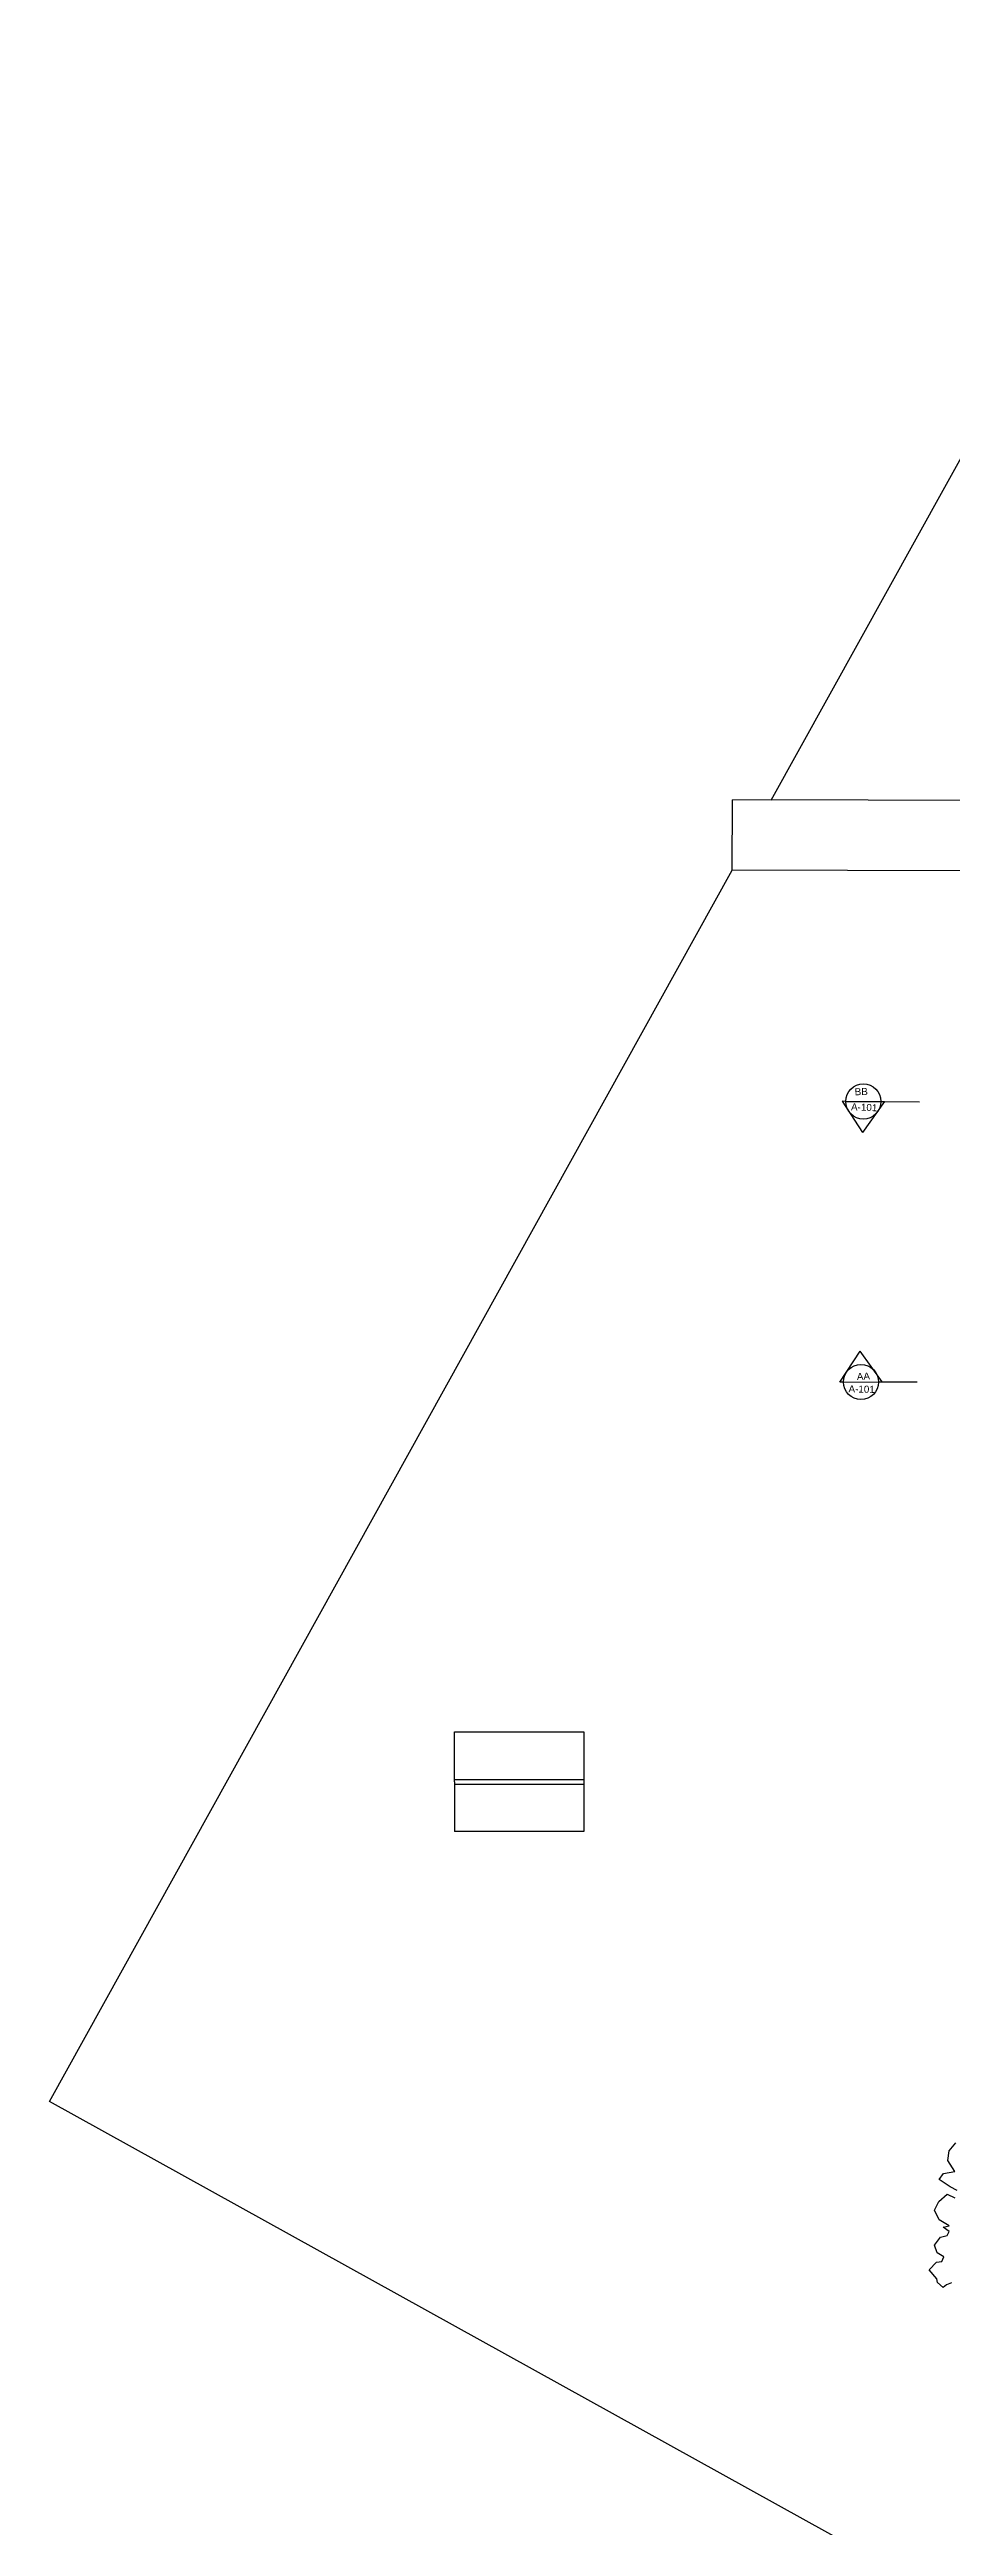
# Model space of a CAD drawing. Header units: millimetres. Extents: x 1116 to 6757, y -1736 to 5159.
# Drawn here: x 1116 to 1884, y 992 to 3103 of the extents above; entities that cross this region are included whole.
import ezdxf

# ---------------------------------------------------------------- set-up
doc = ezdxf.new("R2010")
doc.units = ezdxf.units.MM
for name, color, linetype in [('A-GLAZ-FULL', 4, 'Continuous'), ('A-WALL-FULL-EXTR', 1, 'Continuous'), ('ALBERO_PRUNUS', 116, 'Continuous'), ('QUOTE', 5, 'Continuous')]:
    doc.layers.add(name, color=color, linetype=linetype)
doc.styles.get("Standard").update_dxf_attribs({"font": 'arial.ttf'})

msp = doc.modelspace()

# ---------------------------------------------------------------- linework, layer by layer
at = {"layer": 'A-GLAZ-FULL', "ltscale": 0.1}
for p, q in [((1461.045, 1626.597), (1461.045, 1669.097)), ((1461.045, 1669.097), (1571.045, 1669.097)), ((1571.045, 1669.097), (1571.045, 1584.097)), ((1461.045, 1628.597), (1571.045, 1628.597)), ((1461.045, 1626.597), (1461.045, 1584.097)), ((1461.045, 1624.597), (1571.045, 1624.597)), ((1571.045, 1584.097), (1461.045, 1584.097))]:
    msp.add_line(p, q, dxfattribs=at)
at = {"layer": 'A-WALL-FULL-EXTR'}
for p, q in [((1730.815, 2463.499), (2085.441, 3103.261)), ((1697.593, 2403.565), (1697.712, 2463.565)), ((2034.533, 2462.898), (1697.712, 2463.565)), ((1115.821, 1354.021), (1697.593, 2403.565)), ((1894.188, 2403.176), (1697.593, 2403.565)), ((2865.061, 384.402), (1115.821, 1354.021))]:
    msp.add_line(p, q, dxfattribs=at)
at = {"layer": 'ALBERO_PRUNUS'}
for points in [[(1889.357, 1278.022), (1883.428, 1281.309), (1873.834, 1287.596), (1877.656, 1292.743), (1887.202, 1294.234), (1881.349, 1303.775), (1882.452, 1311.883), (1888.248, 1318.843)], [(1884.494, 1199.336), (1880.257, 1197.809), (1877.502, 1195.461), (1872.56, 1199.654), (1871.94, 1202.904), (1865.43, 1210.387), (1871.597, 1217.142), (1876.164, 1217.517), (1877.848, 1221.428), (1872.124, 1225.085), (1869.937, 1231.626), (1875.157, 1238.421), (1880.711, 1239.702), (1882.559, 1243.037), (1877.412, 1246.859), (1882.39, 1247.975), (1874.073, 1253.07), (1869.867, 1261.214), (1873.605, 1268.83), (1880.883, 1274.969), (1887.388, 1271.848)]]:
    msp.add_lwpolyline(points, dxfattribs=at)
at = {"layer": 'QUOTE'}
for p, q in [((1794.322, 2206.598), (1791.322, 2206.621)), ((1791.322, 2206.621), (1808.558, 2180.084)), ((1794.322, 2206.598), (1824.321, 2206.364)), ((1827.321, 2206.34), (1808.558, 2180.084)), ((1824.321, 2206.364), (1827.321, 2206.34)), ((1827.321, 2206.34), (1857.32, 2206.106)), ((1789.321, 1967.198), (1806.621, 1993.693)), ((1825.321, 1967.391), (1806.621, 1993.693)), ((1792.321, 1967.214), (1789.321, 1967.198)), ((1792.321, 1967.214), (1822.321, 1967.375)), ((1822.321, 1967.375), (1825.321, 1967.391)), ((1825.321, 1967.391), (1855.32, 1967.553))]:
    msp.add_line(p, q, dxfattribs=at)
for centre in [(1809.322, 2206.481), (1807.321, 1967.294)]:
    msp.add_circle(centre, 15, dxfattribs=at)

# ---------------------------------------------------------------- texts
for s, rotation, p in [('BB', 1.367829, (1802.038, 2211.755)), ('A-101', 357.755543, (1798.793, 2198.982)), ('A-101', 358.705068, (1796.662, 1958.57)), ('AA', 3.137027, (1803.935, 1968.958))]:
    msp.add_text(s, height=6, rotation=rotation, dxfattribs=at).set_placement(p)

doc.saveas('drawing.dxf')
